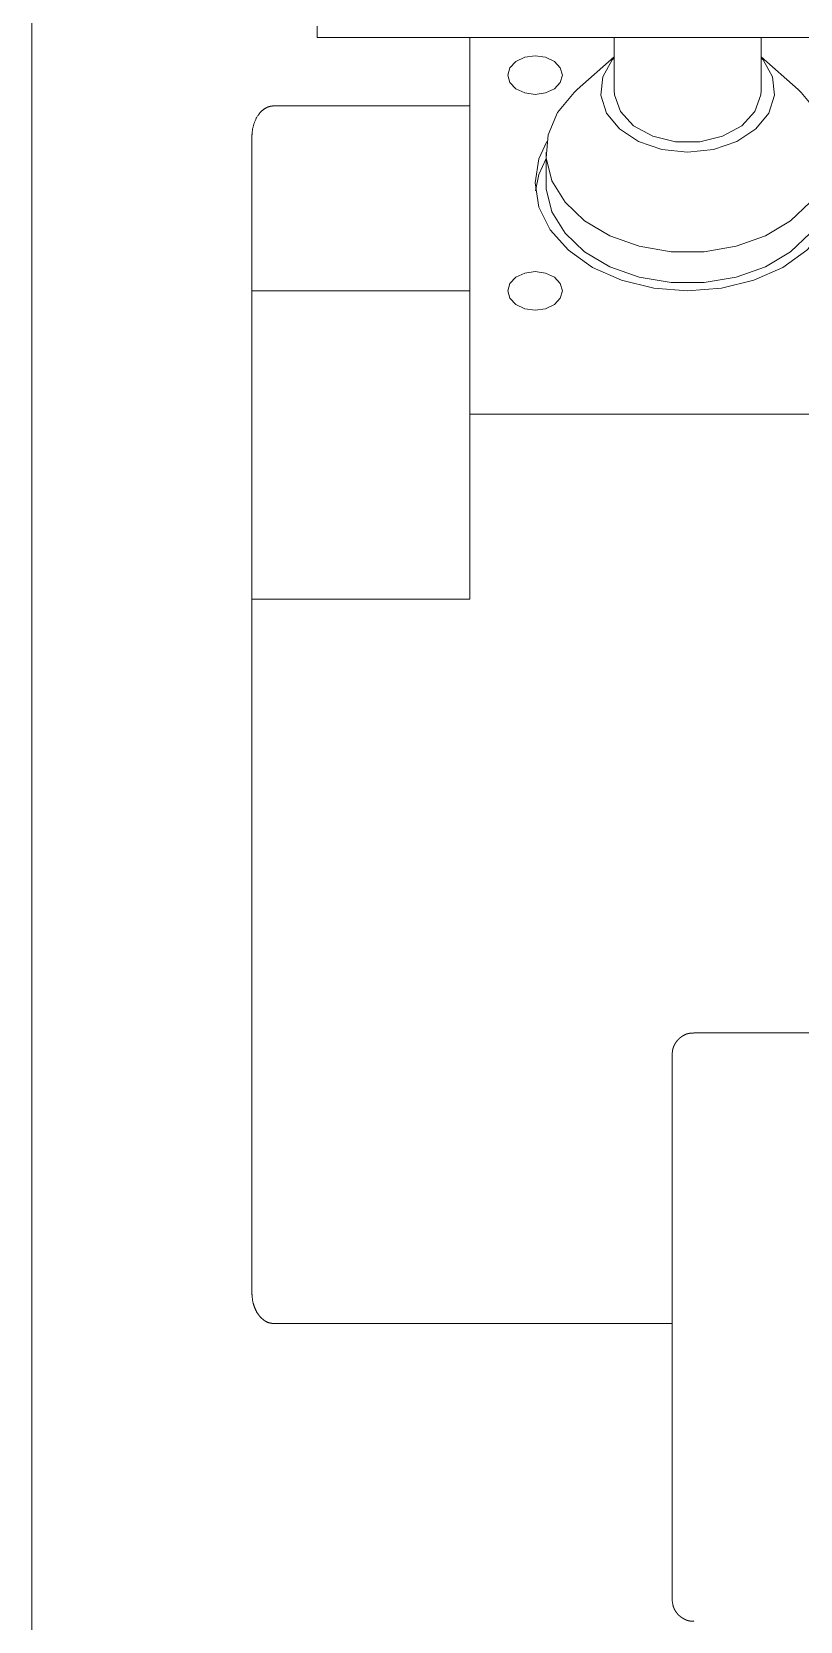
# Model space of a CAD drawing. Header units: millimetres. Extents: x -5 to 111, y -3 to 86.
# Drawn here: x 20.4675 to 20.5028, y 18.9815 to 19.0544 of the extents above; entities that cross this region are included whole.
import ezdxf

# ---------------------------------------------------------------- set-up
doc = ezdxf.new("R2010")
doc.units = ezdxf.units.MM
doc.layers.add('A1I6----E-', color=3, linetype='Continuous', lineweight=25)

# ---------------------------------------------------------------- blocks, each defined once
blk = doc.blocks.new('Gruppe-454')
at = {"layer": 'A1I6----E-', "linetype": 'Continuous', "lineweight": 9}
for p, q in [((-30.319839, -23.488912), (-30.319839, -23.489435)), ((-30.319839, -23.489435), (-30.279839, -23.489435)), ((-30.312839, -23.489435), (-30.312839, -23.506718)), ((-30.306213, -23.489435), (-30.306213, -23.491869)), ((-30.299466, -23.491869), (-30.299466, -23.489435)), ((-30.306213, -23.490322), (-30.307913, -23.491824)), ((-30.297765, -23.491824), (-30.299466, -23.490322)), ((-30.321839, -23.492576), (-30.312839, -23.492576)), ((-30.322839, -23.501061), (-30.322839, -23.49399)), ((-30.309339, -23.494697), (-30.309339, -23.496111)), ((-30.322839, -23.505304), (-30.322839, -23.501061)), ((-30.321839, -23.501061), (-30.322839, -23.501061)), ((-30.321839, -23.501061), (-30.312839, -23.501061)), ((-30.322839, -23.512375), (-30.322839, -23.505304)), ((-30.312839, -23.506718), (-30.292839, -23.506718)), ((-30.312839, -23.515203), (-30.312839, -23.506718)), ((-30.322839, -23.515203), (-30.322839, -23.512375)), ((-30.321839, -23.515203), (-30.322839, -23.515203)), ((-30.322839, -23.547023), (-30.322839, -23.515203)), ((-30.312839, -23.515203), (-30.321839, -23.515203)), ((-30.302551, -23.535103), (-30.278439, -23.535103)), ((-30.303551, -23.536103), (-30.303551, -23.561103)), ((-30.303551, -23.548437), (-30.321839, -23.548437))]:
    blk.add_line(p, q, dxfattribs=at)
for points in [[(-30.308589, -23.491161), (-30.308685, -23.4915), (-30.308956, -23.491786), (-30.309361, -23.491978), (-30.309839, -23.492045), (-30.310318, -23.491978), (-30.310723, -23.491786), (-30.310994, -23.4915), (-30.311089, -23.491161), (-30.310994, -23.490823), (-30.310723, -23.490536), (-30.310318, -23.490345), (-30.309839, -23.490278), (-30.309361, -23.490345), (-30.308956, -23.490536), (-30.308685, -23.490823), (-30.308589, -23.491161)], [(-30.302839, -23.494697), (-30.304018, -23.494571), (-30.305093, -23.494205), (-30.305967, -23.493632), (-30.306563, -23.492902), (-30.306828, -23.49208), (-30.306739, -23.491239), (-30.306303, -23.490454), (-30.306213, -23.490349)], [(-30.299466, -23.490349), (-30.299375, -23.490454), (-30.29894, -23.491239), (-30.298851, -23.49208), (-30.299116, -23.492902), (-30.299712, -23.493632), (-30.300586, -23.494205), (-30.30166, -23.494571), (-30.302839, -23.494697)], [(-30.307913, -23.491824), (-30.308053, -23.491952), (-30.308808, -23.492877), (-30.309241, -23.493899), (-30.309328, -23.494964), (-30.309066, -23.496015), (-30.308469, -23.496995), (-30.307567, -23.497851), (-30.306411, -23.498537), (-30.305063, -23.499016), (-30.303594, -23.499262), (-30.302085, -23.499262), (-30.300616, -23.499016), (-30.299268, -23.498537), (-30.298111, -23.497851), (-30.29721, -23.496995), (-30.296612, -23.496015), (-30.29635, -23.494964), (-30.296438, -23.493899), (-30.296871, -23.492877), (-30.297626, -23.491952), (-30.297765, -23.491824)], [(-30.299466, -23.491869), (-30.299477, -23.492066), (-30.29975, -23.492827), (-30.300357, -23.493484), (-30.301234, -23.493966), (-30.302284, -23.494221), (-30.303395, -23.494221), (-30.304445, -23.493966), (-30.305321, -23.493484), (-30.305929, -23.492827), (-30.306201, -23.492066), (-30.306213, -23.491869)], [(-30.295839, -23.496111), (-30.296015, -23.497213), (-30.296533, -23.498259), (-30.297367, -23.499197), (-30.298475, -23.499981), (-30.299802, -23.500571), (-30.301282, -23.500937), (-30.302839, -23.501061), (-30.304397, -23.500937), (-30.305877, -23.500571), (-30.307204, -23.499981), (-30.308312, -23.499197), (-30.309146, -23.498259), (-30.309664, -23.497213), (-30.309839, -23.496111), (-30.309664, -23.49501), (-30.309303, -23.494211)], [(-30.309339, -23.494981), (-30.309664, -23.495717), (-30.309822, -23.496465)], [(-30.309339, -23.496111), (-30.309328, -23.496378), (-30.309066, -23.497429), (-30.308469, -23.498409), (-30.307567, -23.499265), (-30.306411, -23.499951), (-30.305063, -23.50043), (-30.303594, -23.500676), (-30.302085, -23.500676), (-30.300616, -23.50043), (-30.299268, -23.499951), (-30.298111, -23.499265), (-30.29721, -23.498409), (-30.296612, -23.497429), (-30.29635, -23.496378), (-30.296339, -23.496111)], [(-30.308589, -23.501061), (-30.308685, -23.501399), (-30.308956, -23.501686), (-30.309361, -23.501878), (-30.309839, -23.501945), (-30.310318, -23.501878), (-30.310723, -23.501686), (-30.310994, -23.501399), (-30.311089, -23.501061), (-30.310994, -23.500723), (-30.310723, -23.500436), (-30.310318, -23.500244), (-30.309839, -23.500177), (-30.309361, -23.500244), (-30.308956, -23.500436), (-30.308685, -23.500723), (-30.308589, -23.501061)]]:
    blk.add_lwpolyline(points, dxfattribs=at)
for points in [[(-30.321839, -23.492576), (-30.321891, -23.492576), (-30.322037, -23.492597), (-30.322187, -23.492661), (-30.322307, -23.492736), (-30.322482, -23.49289), (-30.322665, -23.49317), (-30.322786, -23.493499), (-30.322839, -23.493831), (-30.322839, -23.49399)], [(-30.322839, -23.547023), (-30.322839, -23.547182), (-30.322786, -23.547514), (-30.322694, -23.547762), (-30.322599, -23.547955), (-30.322474, -23.54812), (-30.322365, -23.54823), (-30.322194, -23.548358), (-30.321954, -23.548437), (-30.321839, -23.548437)]]:
    blk.add_open_spline(points, degree=2, dxfattribs=at)
for points, weights, knots in [([(-30.302574, -23.535119), (-30.30265, -23.535119), (-30.302689, -23.53512), (-30.302728, -23.535123), (-30.302757, -23.535126), (-30.302763, -23.535127), (-30.30277, -23.535128), (-30.302785, -23.53513), (-30.3028, -23.535133), (-30.302814, -23.535136), (-30.302836, -23.535141), (-30.302858, -23.535147), (-30.30288, -23.535154), (-30.302901, -23.535162), (-30.302923, -23.53517), (-30.302938, -23.535177), (-30.302954, -23.535184), (-30.30297, -23.535191), (-30.30297, -23.535191), (-30.30297, -23.535191), (-30.302985, -23.535199), (-30.303001, -23.535207), (-30.303016, -23.535215), (-30.303031, -23.535224), (-30.303036, -23.535227), (-30.303041, -23.53523), (-30.303056, -23.535238), (-30.30307, -23.535248), (-30.303085, -23.535257), (-30.303097, -23.535265), (-30.30311, -23.535274), (-30.303122, -23.535282), (-30.303124, -23.535284), (-30.303126, -23.535285), (-30.303142, -23.535297), (-30.303158, -23.535309), (-30.303159, -23.53531), (-30.303159, -23.53531), (-30.303176, -23.535323), (-30.303193, -23.535337), (-30.303193, -23.535337), (-30.303193, -23.535337), (-30.303209, -23.535351), (-30.303225, -23.535365), (-30.303225, -23.535365), (-30.303225, -23.535365), (-30.303241, -23.535379), (-30.303255, -23.535394), (-30.303257, -23.535396), (-30.303259, -23.535398), (-30.30327, -23.535408), (-30.30328, -23.535419), (-30.303291, -23.535431), (-30.303302, -23.535442), (-30.303312, -23.535454), (-30.303322, -23.535467), (-30.303324, -23.535469), (-30.303327, -23.535472), (-30.303337, -23.535484), (-30.303347, -23.535497), (-30.303347, -23.535498), (-30.303348, -23.535499), (-30.303357, -23.53551), (-30.303365, -23.535523), (-30.303374, -23.535535), (-30.303382, -23.535547), (-30.303391, -23.53556), (-30.303399, -23.535573), (-30.303401, -23.535576), (-30.303403, -23.535579), (-30.303415, -23.535598), (-30.303425, -23.535618), (-30.303436, -23.535638), (-30.303446, -23.535658), (-30.303457, -23.535679), (-30.303466, -23.5357), (-30.303468, -23.535703), (-30.303469, -23.535707), (-30.303476, -23.535722), (-30.303482, -23.535738), (-30.303489, -23.535754), (-30.303494, -23.53577), (-30.3035, -23.535786), (-30.303505, -23.535802), (-30.303505, -23.535803), (-30.303506, -23.535804), (-30.303512, -23.535822), (-30.303516, -23.53584), (-30.303517, -23.535842), (-30.303518, -23.535845), (-30.303521, -23.535859), (-30.303525, -23.535873), (-30.303528, -23.535887), (-30.303531, -23.535901), (-30.303534, -23.535915), (-30.303536, -23.53593), (-30.303536, -23.535932), (-30.303537, -23.535934), (-30.303539, -23.535947), (-30.30354, -23.53596), (-30.303542, -23.535972), (-30.303551, -23.536103), (-30.303551, -23.536103), (-30.303551, -23.536103)], [1, 1, 1, 1, 1, 1, 1, 0.999211257076, 1, 1, 1, 1, 1, 1, 1, 1, 0.999634666878, 1, 1, 1, 1, 1, 0.999721054485, 1, 1, 1, 0.999770523993, 1, 1, 1, 0.999878911746, 1, 1, 1, 0.999825186141, 1, 1, 1, 0.999814320363, 1, 1, 1, 0.999802927832, 1, 1, 1, 0.999790941181, 1, 1, 1, 0.999805309094, 1, 1, 1, 0.999760561374, 1, 1, 1, 0.99982346247, 1, 1, 1, 0.999876822054, 1, 0.999880948112, 1, 0.999883981312, 1, 1, 1, 0.999560418981, 1, 1, 1, 0.99957107159, 1, 1, 1, 0.999866591081, 1, 0.999857989683, 1, 0.999849069425, 1, 1, 1, 0.999745147847, 1, 1, 1, 0.999823667869, 1, 1, 1, 0.999799409228, 1, 1, 1, 0.99983986625, 1, 1, 1, 1, 1], [0, 0, 0, 1, 2, 3, 3, 4, 4, 5, 5, 6, 7, 8, 9, 10, 11, 11, 12, 12, 13, 13, 14, 14, 15, 15, 16, 16, 17, 17, 18, 18, 19, 19, 20, 20, 21, 21, 22, 22, 23, 23, 24, 24, 25, 25, 26, 26, 27, 27, 28, 28, 29, 29, 30, 30, 31, 31, 32, 32, 33, 33, 34, 34, 35, 35, 36, 36, 37, 37, 38, 38, 39, 39, 40, 40, 41, 41, 42, 42, 43, 43, 44, 44, 45, 45, 46, 46, 47, 47, 48, 48, 49, 49, 50, 50, 51, 51, 52, 52, 53, 53, 54, 54, 55, 55, 55]), ([(-30.303551, -23.561103), (-30.303527, -23.56129), (-30.303522, -23.561315), (-30.303518, -23.561339), (-30.303512, -23.561364), (-30.303506, -23.561388), (-30.3035, -23.561412), (-30.303493, -23.561436), (-30.303485, -23.56146), (-30.30348, -23.561473), (-30.303479, -23.561474), (-30.303479, -23.561474), (-30.303475, -23.561487), (-30.303469, -23.561499), (-30.303464, -23.561512), (-30.303457, -23.561526), (-30.303451, -23.561541), (-30.303444, -23.561555), (-30.303444, -23.561555), (-30.303444, -23.561555), (-30.303436, -23.561569), (-30.303429, -23.561582), (-30.303421, -23.561596), (-30.303413, -23.56161), (-30.30341, -23.561614), (-30.303408, -23.561619), (-30.303396, -23.561638), (-30.303384, -23.561656), (-30.303382, -23.561659), (-30.303381, -23.561661), (-30.303371, -23.561675), (-30.303361, -23.561689), (-30.303351, -23.561703), (-30.30334, -23.561717), (-30.30334, -23.561717), (-30.30334, -23.561717), (-30.303329, -23.561731), (-30.303318, -23.561744), (-30.303318, -23.561744), (-30.303318, -23.561744), (-30.303307, -23.561758), (-30.303295, -23.561771), (-30.303295, -23.561771), (-30.303295, -23.561771), (-30.303284, -23.561783), (-30.303272, -23.561796), (-30.30326, -23.561808), (-30.303247, -23.561821), (-30.303246, -23.561822), (-30.303245, -23.561823), (-30.303231, -23.561837), (-30.303215, -23.56185), (-30.303214, -23.561851), (-30.303213, -23.561852), (-30.303199, -23.561864), (-30.303184, -23.561876), (-30.30317, -23.561888), (-30.303155, -23.561899), (-30.303155, -23.561899), (-30.303155, -23.561899), (-30.30314, -23.56191), (-30.303124, -23.561921), (-30.303124, -23.561921), (-30.303124, -23.561921), (-30.303109, -23.561932), (-30.303093, -23.561942), (-30.303093, -23.561942), (-30.303093, -23.561942), (-30.303077, -23.561952), (-30.303061, -23.561962), (-30.303061, -23.561962), (-30.303061, -23.561962), (-30.303045, -23.561972), (-30.303028, -23.561981), (-30.303027, -23.561982), (-30.303025, -23.561983), (-30.303005, -23.561994), (-30.302985, -23.562004), (-30.302982, -23.562005), (-30.302979, -23.562007), (-30.302953, -23.56202), (-30.302933, -23.562029), (-30.302914, -23.562037), (-30.302894, -23.562046), (-30.302874, -23.562053), (-30.302854, -23.56206), (-30.302834, -23.562067), (-30.302814, -23.562073), (-30.302793, -23.562078), (-30.302773, -23.562083), (-30.302752, -23.562087), (-30.302731, -23.56209), (-30.302711, -23.562092), (-30.302698, -23.562093), (-30.302697, -23.562093), (-30.302697, -23.562093), (-30.302685, -23.562094), (-30.302673, -23.562094), (-30.302661, -23.562094), (-30.302644, -23.562094), (-30.302553, -23.562088), (-30.302553, -23.562088), (-30.302552, -23.562088)], [1, 1, 1, 1, 1, 1, 1, 1, 1, 1, 1, 1, 0.999742239018, 1, 1, 1, 0.999694143773, 1, 1, 1, 1, 1, 0.99977816712, 1, 1, 1, 0.999677299782, 1, 1, 1, 0.99986502126, 1, 0.999859914564, 1, 1, 1, 0.99985379172, 1, 1, 1, 0.999847075563, 1, 1, 1, 0.999839634942, 1, 0.999830862401, 1, 1, 1, 0.999684320286, 1, 1, 1, 0.999809182665, 1, 0.99982431582, 1, 1, 1, 0.999839289077, 1, 1, 1, 0.999853927697, 1, 1, 1, 0.999867815924, 1, 1, 1, 0.999881078063, 1, 1, 1, 0.999728722533, 1, 1, 1, 1, 1, 1, 1, 1, 1, 1, 1, 1, 1, 1, 1, 1, 1, 1, 1, 0.999544247136, 1, 1, 1, 1, 1, 1], [0, 0, 0, 1, 2, 3, 4, 5, 6, 7, 8, 8, 9, 9, 10, 10, 11, 11, 12, 12, 13, 13, 14, 14, 15, 15, 16, 16, 17, 17, 18, 18, 19, 19, 20, 20, 21, 21, 22, 22, 23, 23, 24, 24, 25, 25, 26, 26, 27, 27, 28, 28, 29, 29, 30, 30, 31, 31, 32, 32, 33, 33, 34, 34, 35, 35, 36, 36, 37, 37, 38, 38, 39, 39, 40, 40, 41, 41, 42, 42, 43, 43, 44, 45, 46, 47, 48, 49, 50, 51, 52, 53, 54, 55, 56, 56, 57, 57, 58, 58, 59, 60, 60, 61, 61, 61])]:
    blk.add_rational_spline(points, weights, degree=2, knots=knots, dxfattribs=at)
blk = doc.blocks.new('Gruppe-457')
at = {"layer": 'A1I6----E-', "linetype": 'Continuous', "lineweight": 9}
blk.add_line((-30.332945, -24.338603), (-30.332945, -22.851103), dxfattribs=at)
blk = doc.blocks.new('Gruppe-466')
at = {"layer": 'A1I6----E-'}
for name in ['Gruppe-457', 'Gruppe-454']:
    blk.add_blockref(name, (0, 0), dxfattribs=at)

msp = doc.modelspace()

# ---------------------------------------------------------------- block references
at = {"layer": 'A1I6----E-'}
msp.add_blockref('Gruppe-466', (50.800446, 42.543603), dxfattribs=at)

doc.saveas('drawing.dxf')
